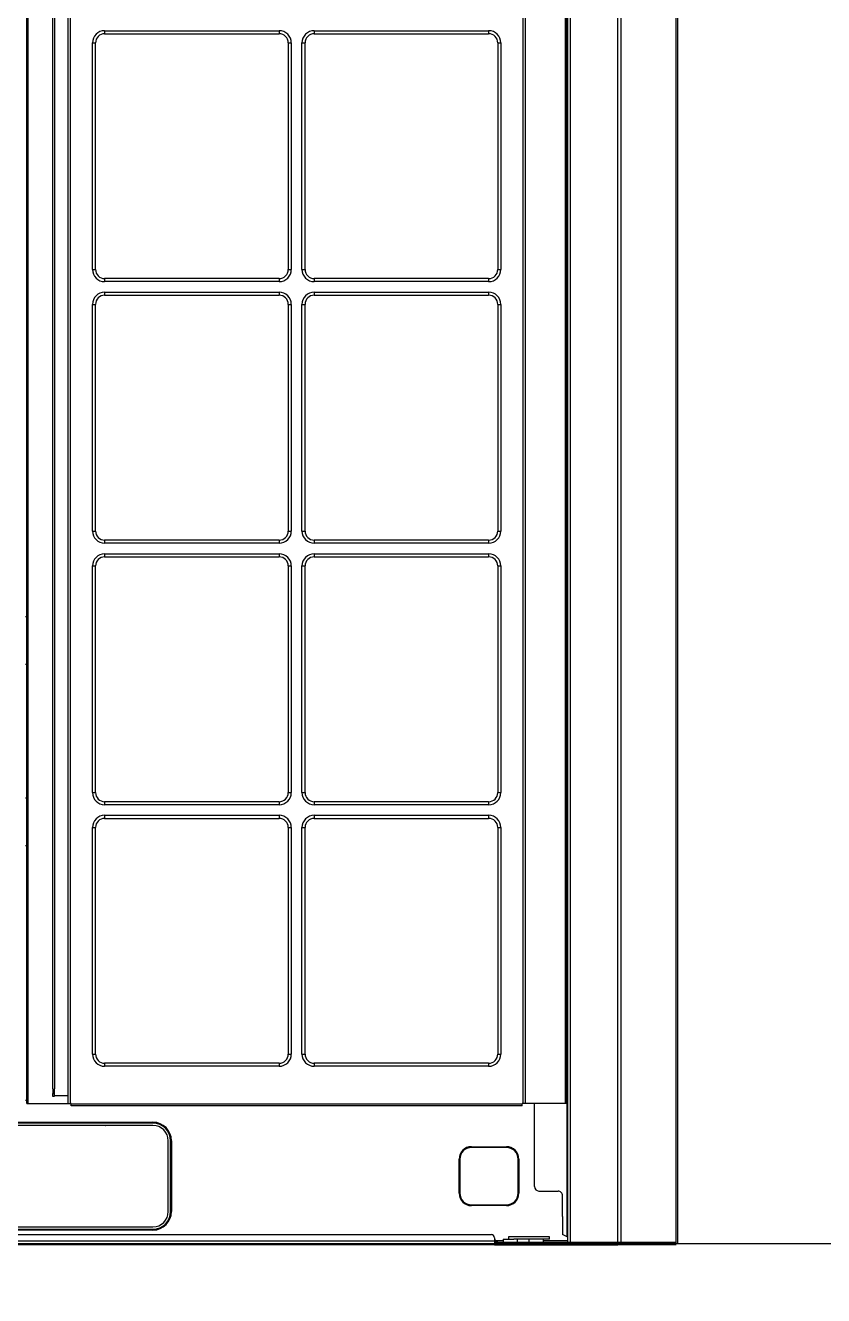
# Model space of a CAD drawing. Header units: millimetres. Extents: x 10547 to 11305, y 9897 to 10391.
# Drawn here: x 10896.57 to 10900.48, y 10363.23 to 10369.45 of the extents above; entities that cross this region are included whole.
import ezdxf

# ---------------------------------------------------------------- set-up
doc = ezdxf.new("R2010")
doc.units = ezdxf.units.MM
doc.layers.add('LG-AIRCON', color=240, linetype='Continuous')
doc.layers.add('에어컨', color=15, linetype='Continuous')

# ---------------------------------------------------------------- blocks, each defined once
blk = doc.blocks.new('NEWUXC-1')
at = {"layer": 'LG-AIRCON', "color": 0}
for p, q in [((393, 92.7), (393, 1724.6)), ((393.5, 1724.6), (393.5, 92.7)), ((420, 92.7), (420, 1724.6)), ((421.3, 1724.6), (421.3, 92.7)), ((718.7, 92.7), (718.7, 1724.6)), ((720, 1724.6), (720, 92.7)), ((746.5, 92.7), (746.5, 1724.6)), ((747, 1724.6), (747, 92.7)), ((748, 1.61), (748, 1724.6)), ((749.5, 1724.6), (749.5, 1.61)), ((410.05, 102.25), (410.05, 1483.75)), ((411.05, 1483.75), (411.05, 102.25)), ((747.5, 293.2), (747.5, 1432.2)), ((444, 797.2), (558.5, 797.2)), ((444, 797.2), (444, 795.2)), ((444, 795.2), (558.5, 795.2)), ((558.5, 797.2), (558.5, 795.2)), ((581.5, 797.2), (696, 797.2)), ((581.5, 797.2), (581.5, 795.2)), ((581.5, 795.2), (696, 795.2)), ((696, 797.2), (696, 795.2)), ((436, 640.4), (436, 789.2)), ((436, 789.2), (438, 789.2)), ((438, 640.4), (438, 789.2)), ((564.5, 789.2), (566.5, 789.2)), ((564.5, 789.2), (564.5, 640.4)), ((566.5, 789.2), (566.5, 640.4)), ((573.5, 640.4), (573.5, 789.2)), ((573.5, 789.2), (575.5, 789.2)), ((575.5, 640.4), (575.5, 789.2)), ((702, 789.2), (704, 789.2)), ((702, 789.2), (702, 640.4)), ((704, 789.2), (704, 640.4)), ((436, 640.4), (438, 640.4)), ((558.5, 634.4), (444, 634.4)), ((444, 634.4), (444, 632.4)), ((558.5, 634.4), (558.5, 632.4)), ((564.5, 640.4), (566.5, 640.4)), ((573.5, 640.4), (575.5, 640.4)), ((696, 634.4), (581.5, 634.4)), ((581.5, 634.4), (581.5, 632.4)), ((696, 634.4), (696, 632.4)), ((702, 640.4), (704, 640.4)), ((558.5, 632.4), (444, 632.4)), ((696, 632.4), (581.5, 632.4)), ((436, 468.65), (436, 617.45)), ((436, 617.45), (438, 617.45)), ((438, 468.65), (438, 617.45)), ((444, 625.45), (558.5, 625.45)), ((444, 625.45), (444, 623.45)), ((444, 623.45), (558.5, 623.45)), ((558.5, 625.45), (558.5, 623.45)), ((564.5, 617.45), (566.5, 617.45)), ((564.5, 617.45), (564.5, 468.65)), ((566.5, 617.45), (566.5, 468.65)), ((573.5, 468.65), (573.5, 617.45)), ((573.5, 617.45), (575.5, 617.45)), ((575.5, 468.65), (575.5, 617.45)), ((581.5, 625.45), (696, 625.45)), ((581.5, 625.45), (581.5, 623.45)), ((581.5, 623.45), (696, 623.45)), ((696, 625.45), (696, 623.45)), ((702, 617.45), (704, 617.45)), ((702, 617.45), (702, 468.65)), ((704, 617.45), (704, 468.65)), ((436, 468.65), (438, 468.65)), ((564.5, 468.65), (566.5, 468.65)), ((573.5, 468.65), (575.5, 468.65)), ((702, 468.65), (704, 468.65)), ((444, 462.65), (444, 460.65)), ((558.5, 462.65), (444, 462.65)), ((558.5, 460.65), (444, 460.65)), ((558.5, 462.65), (558.5, 460.65)), ((581.5, 462.65), (581.5, 460.65)), ((696, 462.65), (581.5, 462.65)), ((696, 460.65), (581.5, 460.65)), ((696, 462.65), (696, 460.65)), ((444, 453.7), (558.5, 453.7)), ((444, 453.7), (444, 451.7)), ((444, 451.7), (558.5, 451.7)), ((558.5, 453.7), (558.5, 451.7)), ((581.5, 453.7), (696, 453.7)), ((581.5, 453.7), (581.5, 451.7)), ((581.5, 451.7), (696, 451.7)), ((696, 453.7), (696, 451.7)), ((436, 296.9), (436, 445.7)), ((436, 445.7), (438, 445.7)), ((438, 296.9), (438, 445.7)), ((564.5, 445.7), (566.5, 445.7)), ((564.5, 445.7), (564.5, 296.9)), ((566.5, 445.7), (566.5, 296.9)), ((573.5, 296.9), (573.5, 445.7)), ((573.5, 445.7), (575.5, 445.7)), ((575.5, 296.9), (575.5, 445.7)), ((702, 445.7), (704, 445.7)), ((702, 445.7), (702, 296.9)), ((704, 445.7), (704, 296.9)), ((393, 412.2), (392, 412.2)), ((392, 381.2), (393, 381.2)), ((393, 293.2), (392, 293.2)), ((436, 296.9), (438, 296.9)), ((564.5, 296.9), (566.5, 296.9)), ((573.5, 296.9), (575.5, 296.9)), ((702, 296.9), (704, 296.9)), ((747, 293.2), (747.5, 293.2)), ((748, 293.2), (747.5, 293.2)), ((747.5, 262.19), (747.5, 293.2)), ((444, 290.9), (444, 288.9)), ((558.5, 290.9), (444, 290.9)), ((558.5, 288.9), (444, 288.9)), ((558.5, 290.9), (558.5, 288.9)), ((581.5, 290.9), (581.5, 288.9)), ((696, 290.9), (581.5, 290.9)), ((696, 288.9), (581.5, 288.9)), ((696, 290.9), (696, 288.9)), ((444, 281.95), (558.5, 281.95)), ((444, 281.95), (444, 279.95)), ((444, 279.95), (558.5, 279.95)), ((558.5, 281.95), (558.5, 279.95)), ((581.5, 281.95), (696, 281.95)), ((581.5, 281.95), (581.5, 279.95)), ((581.5, 279.95), (696, 279.95)), ((696, 281.95), (696, 279.95)), ((436, 125.15), (436, 273.95)), ((436, 273.95), (438, 273.95)), ((438, 125.15), (438, 273.95)), ((564.5, 273.95), (566.5, 273.95)), ((564.5, 273.95), (564.5, 125.15)), ((566.5, 273.95), (566.5, 125.15)), ((573.5, 125.15), (573.5, 273.95)), ((573.5, 273.95), (575.5, 273.95)), ((575.5, 125.15), (575.5, 273.95)), ((702, 273.95), (704, 273.95)), ((702, 273.95), (702, 125.15)), ((704, 273.95), (704, 125.15)), ((392, 262.2), (393, 262.2)), ((747.5, 262.2), (747, 262.2)), ((747.5, 5.22), (747.5, 262.2)), ((747.5, 262.2), (748, 262.2)), ((436, 125.15), (438, 125.15)), ((564.5, 125.15), (566.5, 125.15)), ((573.5, 125.15), (575.5, 125.15)), ((702, 125.15), (704, 125.15)), ((444, 119.15), (444, 117.15)), ((558.5, 119.15), (444, 119.15)), ((558.5, 117.15), (444, 117.15)), ((558.5, 119.15), (558.5, 117.15)), ((581.5, 119.15), (581.5, 117.15)), ((696, 119.15), (581.5, 119.15)), ((696, 117.15), (581.5, 117.15)), ((696, 119.15), (696, 117.15)), ((410.05, 102.25), (410.05, 99.25)), ((410.85, 102.25), (410.85, 99.25)), ((392, 95), (393, 95)), ((393, 92.7), (393.5, 92.7)), ((393.5, 92.7), (420, 92.7)), ((410.05, 97.25), (410.05, 99.25)), ((410.05, 99.25), (410.85, 99.25)), ((410.85, 97.25), (410.05, 97.25)), ((410.85, 99.25), (410.85, 97.25)), ((420, 97.75), (410.85, 97.75)), ((420, 92.7), (421.3, 92.7)), ((422, 92.7), (421.3, 92.7)), ((422, 92.7), (422, 92.5)), ((422, 92.5), (718, 92.5)), ((422, 91.2), (422, 92.5)), ((718, 92.7), (718, 92.5)), ((718.7, 92.7), (718, 92.7)), ((718, 91.2), (718, 92.5)), ((720, 92.7), (718.7, 92.7)), ((746.5, 92.7), (720, 92.7)), ((726, 38.24), (726, 92.7)), ((747, 92.7), (746.5, 92.7)), ((718, 91.2), (422, 91.2)), ((232.2, 80.4), (475.7, 80.4)), ((475.7, 79.9), (232.2, 79.9)), ((475.7, 78.3), (232.2, 78.3)), ((444.37, 78.18), (444.5, 78.3)), ((475.7, 80.4), (475.7, 79.9)), ((485.7, 21.7), (485.7, 68.3)), ((487.3, 68.3), (487.8, 68.3)), ((487.3, 21.7), (487.3, 68.3)), ((487.8, 68.3), (487.8, 21.7)), ((684.7, 64.35), (684.7, 63.85)), ((684.7, 64.35), (707.7, 64.35)), ((707.7, 63.85), (684.7, 63.85)), ((707.7, 64.35), (707.7, 63.85)), ((676.6, 56.25), (677.1, 56.25)), ((676.6, 33.75), (676.6, 56.25)), ((677.1, 56.25), (677.1, 33.75)), ((715.3, 56.25), (715.8, 56.25)), ((715.3, 33.75), (715.3, 56.25)), ((715.8, 56.25), (715.8, 33.75)), ((676.6, 33.75), (677.1, 33.75)), ((715.3, 33.75), (715.8, 33.75)), ((729, 35.24), (741.51, 35.24)), ((684.7, 26.15), (684.7, 25.65)), ((684.7, 26.15), (707.7, 26.15)), ((707.7, 25.65), (684.7, 25.65)), ((707.7, 26.15), (707.7, 25.65)), ((744.5, 18.59), (744.51, 32.24)), ((487.3, 21.7), (487.8, 21.7)), ((744.5, 18.59), (744.5, 6.75)), ((232.2, 11.7), (475.7, 11.7)), ((232.2, 10.1), (475.7, 10.1)), ((475.7, 9.6), (232.2, 9.6)), ((475.7, 10.1), (475.7, 9.6)), ((-699.76, 2.6), (699.76, 2.6)), ((699.76, 0), (-699.76, 0)), ((-697.76, 6.6), (697.76, 6.6)), ((699.76, 4.6), (699.76, 2.6)), ((699.76, 2.6), (699.76, 0)), ((701.8, 1.89), (699.76, 1.89)), ((699.76, 1.6), (702.76, 1.6)), ((699.76, 0), (702.76, 0)), ((705.5, 2.6), (700.85, 2.6)), ((702.76, 1.6), (780.76, 1.6)), ((702.76, 1.6), (702.76, 0)), ((702.76, 0), (780.76, 0)), ((705.5, 3.6), (705.5, 1.6)), ((705.5, 3.6), (712.62, 3.6)), ((709, 5.1), (709, 3.6)), ((736, 5.1), (709, 5.1)), ((736, 3.6), (712.62, 3.6)), ((715, 1.6), (715, 3.6)), ((722.5, 1.6), (722.5, 3.6)), ((732, 1.6), (732, 3.6)), ((748, 2.6), (732, 2.6)), ((736, 3.6), (736, 5.1)), ((747.5, 5.22), (744.5, 6.75)), ((780.76, 1.6), (782.88, 1.6)), ((780.76, 0), (780.76, 1.6)), ((782.88, 0), (780.76, 0)), ((782.88, 1.6), (819.12, 1.6)), ((782.88, 1.6), (782.88, 0)), ((819.12, 0), (782.88, 0))]:
    blk.add_line(p, q, dxfattribs=at)
for points in [[(780.73, 1.2), (780.73, 35.66), (780.73, 70.12), (780.73, 104.58), (780.73, 139.04), (780.73, 173.49), (780.73, 207.95), (780.73, 242.41), (780.73, 276.87), (780.73, 311.33), (780.73, 345.79), (780.73, 380.25), (780.73, 414.71), (780.73, 449.16), (780.73, 483.62), (780.73, 518.08), (780.73, 552.54), (780.73, 587), (780.73, 621.46), (780.73, 655.92), (780.73, 690.38), (780.73, 724.83), (780.73, 759.29), (780.73, 793.75), (780.73, 828.21)], [(782.85, 828.54), (782.85, 794.07), (782.85, 759.59), (782.85, 725.12), (782.85, 690.65), (782.85, 656.18), (782.85, 621.7), (782.85, 587.23), (782.85, 552.76), (782.85, 518.29), (782.85, 483.81), (782.85, 449.34), (782.85, 414.87), (782.85, 380.4), (782.85, 345.92), (782.85, 311.45), (782.85, 276.98), (782.85, 242.51), (782.85, 208.03), (782.85, 173.56), (782.85, 139.09), (782.85, 104.62), (782.85, 70.14), (782.85, 35.67), (782.85, 1.2)], [(819.12, 1.2), (819.12, 35.67), (819.12, 70.14), (819.12, 104.62), (819.12, 139.09), (819.12, 173.56), (819.12, 208.03), (819.12, 242.51), (819.12, 276.98), (819.12, 311.45), (819.12, 345.92), (819.12, 380.4), (819.12, 414.87), (819.12, 449.34), (819.12, 483.81), (819.12, 518.29), (819.12, 552.76), (819.12, 587.23), (819.12, 621.7), (819.12, 656.18), (819.12, 690.65), (819.12, 725.12), (819.12, 759.59), (819.12, 794.07), (819.12, 828.54)], [(820, 828.16), (820, 793.7), (820, 759.25), (820, 724.79), (820, 690.33), (820, 655.88), (820, 621.42), (820, 586.96), (820, 552.51), (820, 518.05), (820, 483.59), (820, 449.14), (820, 414.68), (820, 380.22), (820, 345.77), (820, 311.31), (820, 276.85), (820, 242.4), (820, 207.94), (820, 173.48), (820, 139.03), (820, 104.57), (820, 70.11), (820, 35.66), (820, 1.2)], [(782.85, 1.2), (782.81, 1.2), (782.78, 1.2), (782.74, 1.2), (782.71, 1.2), (782.67, 1.2), (782.63, 1.2), (782.6, 1.2), (782.56, 1.2), (782.52, 1.2), (782.48, 1.2), (782.45, 1.2), (782.41, 1.2), (782.37, 1.2), (782.33, 1.2), (782.29, 1.2), (782.25, 1.2), (782.21, 1.2), (782.17, 1.2), (782.13, 1.2), (782.09, 1.2), (782.05, 1.2), (782.01, 1.2), (781.96, 1.2), (781.92, 1.2), (781.88, 1.2), (781.84, 1.2), (781.79, 1.2), (781.75, 1.2), (781.71, 1.2), (781.66, 1.2), (781.62, 1.2), (781.58, 1.2), (781.53, 1.2), (781.49, 1.2), (781.44, 1.2), (781.4, 1.2), (781.35, 1.2), (781.3, 1.2), (781.26, 1.2), (781.21, 1.2), (781.16, 1.2), (781.12, 1.2), (781.07, 1.2), (781.02, 1.2), (780.97, 1.2), (780.92, 1.2), (780.88, 1.2), (780.83, 1.2), (780.78, 1.2), (780.73, 1.2)]]:
    blk.add_lwpolyline(points, dxfattribs=at)
for centre, radius, start, end in [((444, 789.2), 8, 90, 180), ((444, 789.2), 6, 90, 180), ((558.5, 789.2), 8, 0, 90), ((558.5, 789.2), 6, 0, 90), ((581.5, 789.2), 8, 90, 180), ((581.5, 789.2), 6, 90, 180), ((696, 789.2), 8, 0, 90), ((696, 789.2), 6, 0, 90), ((444, 640.4), 8, 180, 270), ((444, 640.4), 6, 180, 270), ((558.5, 640.4), 8, 270, 0), ((558.5, 640.4), 6, 270, 0), ((581.5, 640.4), 8, 180, 270), ((581.5, 640.4), 6, 180, 270), ((696, 640.4), 8, 270, 0), ((696, 640.4), 6, 270, 0), ((444, 617.45), 8, 90, 180), ((444, 617.45), 6, 90, 180), ((558.5, 617.45), 8, 0, 90), ((558.5, 617.45), 6, 0, 90), ((581.5, 617.45), 8, 90, 180), ((581.5, 617.45), 6, 90, 180), ((696, 617.45), 8, 0, 90), ((696, 617.45), 6, 0, 90), ((444, 468.65), 8, 180, 270), ((444, 468.65), 6, 180, 270), ((558.5, 468.65), 8, 270, 0), ((558.5, 468.65), 6, 270, 0), ((581.5, 468.65), 8, 180, 270), ((581.5, 468.65), 6, 180, 270), ((696, 468.65), 8, 270, 0), ((696, 468.65), 6, 270, 0), ((444, 445.7), 8, 90, 180), ((444, 445.7), 6, 90, 180), ((558.5, 445.7), 8, 0, 90), ((558.5, 445.7), 6, 0, 90), ((581.5, 445.7), 8, 90, 180), ((581.5, 445.7), 6, 90, 180), ((696, 445.7), 8, 0, 90), ((696, 445.7), 6, 0, 90), ((444, 296.9), 8, 180, 270), ((444, 296.9), 6, 180, 270), ((558.5, 296.9), 8, 270, 0), ((558.5, 296.9), 6, 270, 0), ((581.5, 296.9), 8, 180, 270), ((581.5, 296.9), 6, 180, 270), ((696, 296.9), 8, 270, 0), ((696, 296.9), 6, 270, 0), ((444, 273.95), 8, 90, 180), ((444, 273.95), 6, 90, 180), ((558.5, 273.95), 8, 0, 90), ((558.5, 273.95), 6, 0, 90), ((581.5, 273.95), 8, 90, 180), ((581.5, 273.95), 6, 90, 180), ((696, 273.95), 8, 0, 90), ((696, 273.95), 6, 0, 90), ((444, 125.15), 8, 180, 270), ((444, 125.15), 6, 180, 270), ((558.5, 125.15), 8, 270, 0), ((558.5, 125.15), 6, 270, 0), ((581.5, 125.15), 8, 180, 270), ((581.5, 125.15), 6, 180, 270), ((696, 125.15), 8, 270, 0), ((696, 125.15), 6, 270, 0), ((475.7, 68.3), 12.1, 0, 90), ((475.7, 68.3), 11.6, 0, 90), ((475.7, 68.3), 10, 0, 90), ((684.7, 56.25), 8.1, 90, 180), ((684.7, 56.25), 7.6, 90, 180), ((707.7, 56.25), 8.1, 0, 90), ((707.7, 56.25), 7.6, 0, 90), ((684.7, 33.75), 8.1, 180, 270), ((684.7, 33.75), 7.6, 180, 270), ((707.7, 33.75), 8.1, 270, 0), ((707.7, 33.75), 7.6, 270, 0), ((729, 38.24), 3, 180, 270), ((741.51, 32.24), 3, 359.94643, 90), ((475.7, 21.7), 12.1, 270, 0), ((475.7, 21.7), 11.6, 270, 0), ((475.7, 21.7), 10, 270, 0), ((697.76, 4.6), 2, 0, 90), ((698.58, -1.4), 4.6, 45.58469, 75.1807), ((702.5, 2.6), 1, 225.58469, 270)]:
    blk.add_arc(centre, radius, start, end, dxfattribs=at)
blk.add_ellipse((747.5, 4.97), major_axis=(-0.486, 0.309), ratio=0.385487, start_param=3.381943, end_param=4.95274, dxfattribs=at)

msp = doc.modelspace()

# ---------------------------------------------------------------- linework, layer by layer
at = {"layer": '에어컨', "color": 8}
msp.add_lwpolyline([(10885.8311, 10363.4871), (10901.1767, 10363.4871), (10901.1767, 10362.7421), (10885.8311, 10362.7422)], close=True, dxfattribs=at)

# ---------------------------------------------------------------- block references
at = {"layer": 'LG-AIRCON', "color": 1, "xscale": 0.007449840356167105, "yscale": 0.007449840356167105, "zscale": 0.007449840356167105}
msp.add_blockref('NEWUXC-1', (10893.6538, 10363.4812), dxfattribs=at)

doc.saveas('drawing.dxf')
